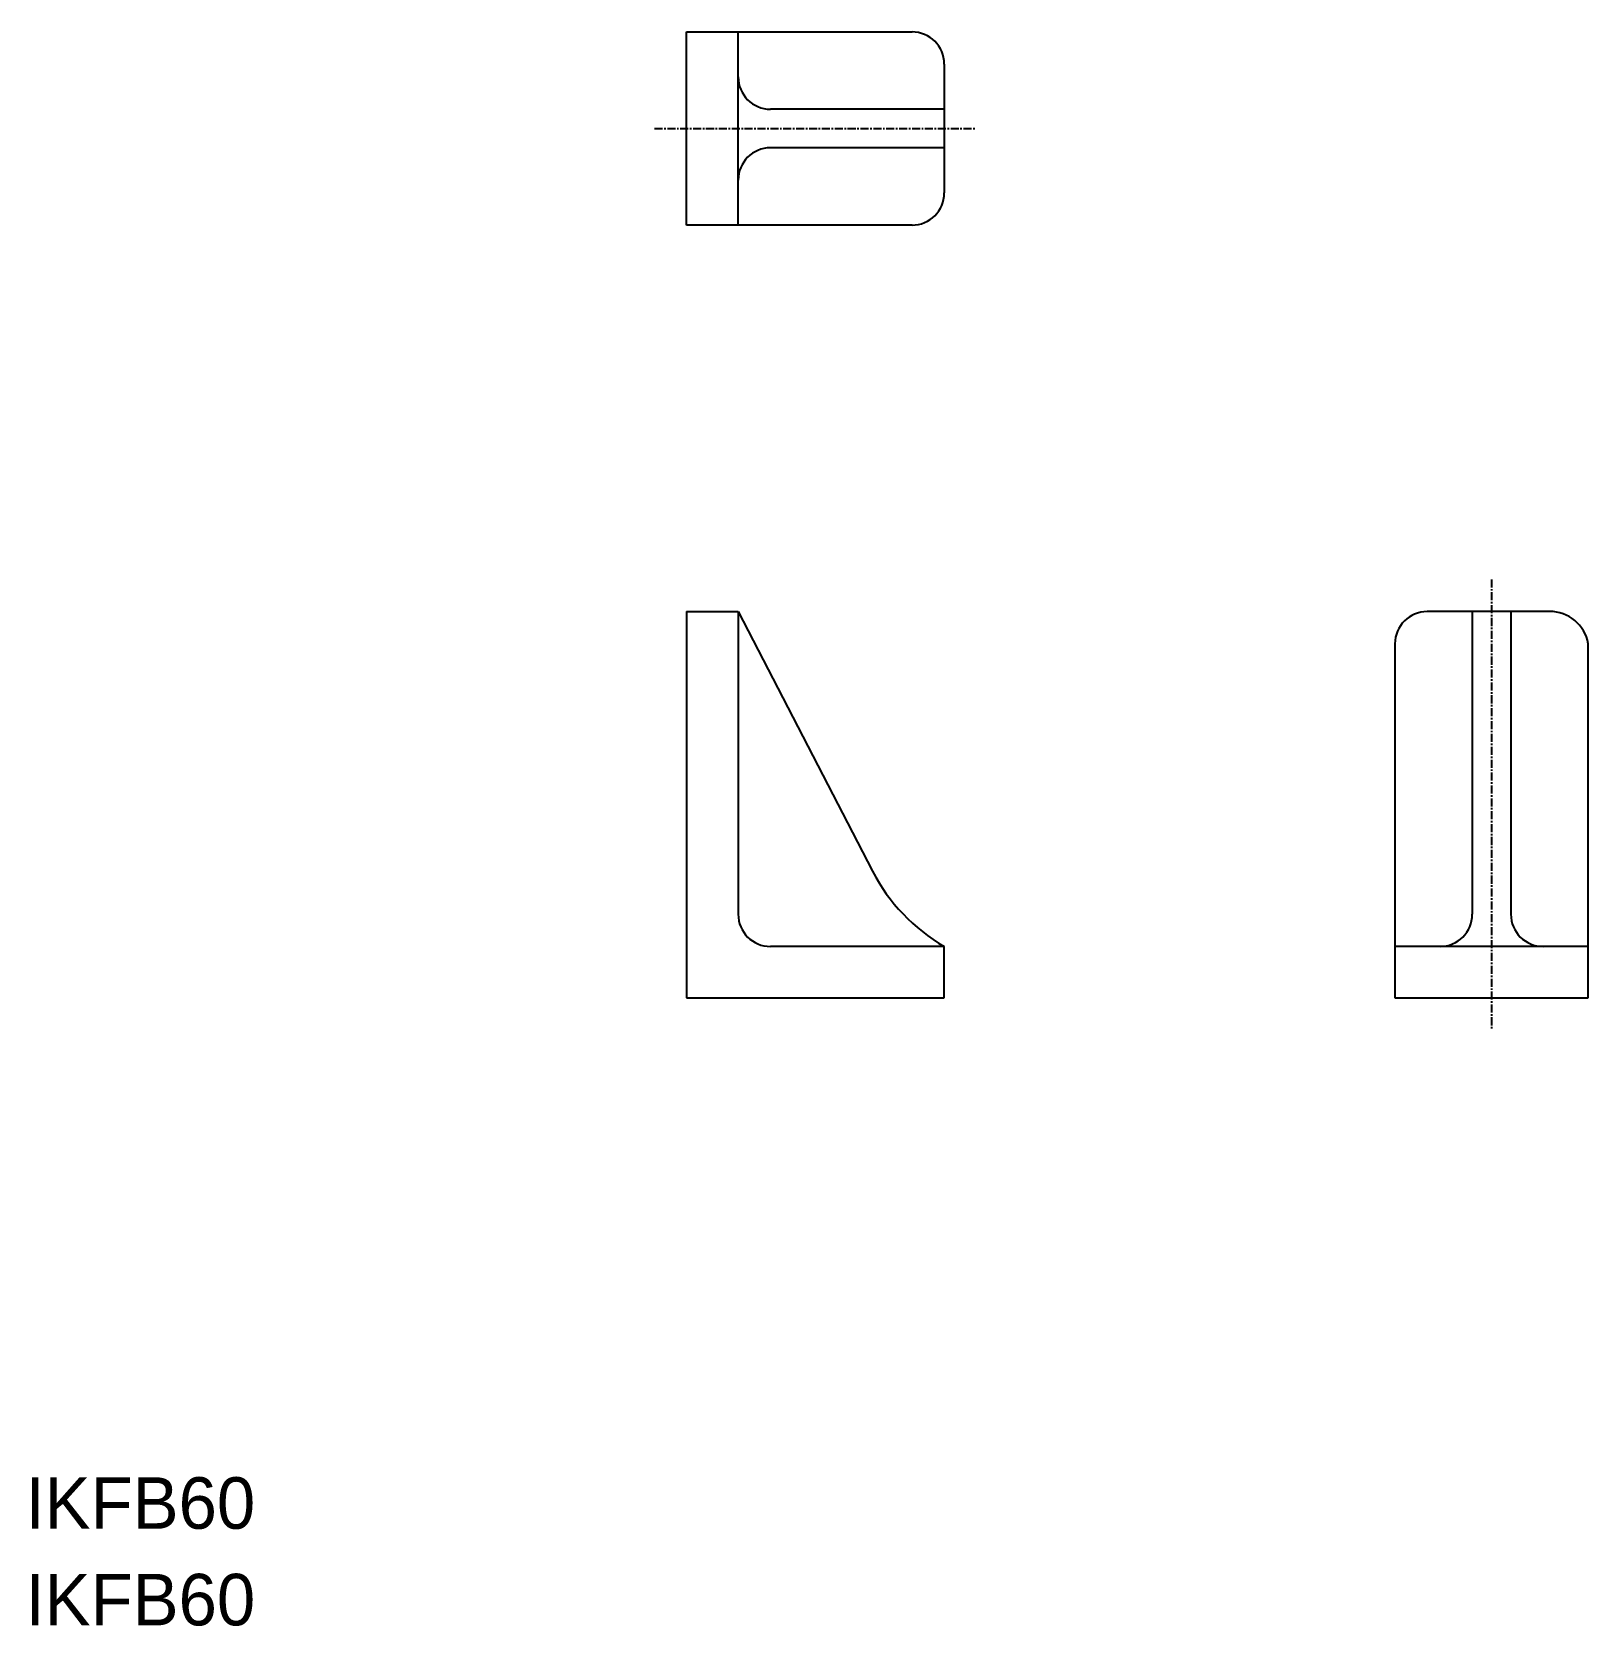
# Model space of a CAD drawing. Extents: x -2484 to -2242, y -604 to -357.
import ezdxf

# ---------------------------------------------------------------- set-up
doc = ezdxf.new("R2010")
doc.units = 0
doc.linetypes.add('CENTER', pattern=[2, 1.25, -0.25, 0.25, -0.25])
doc.layers.get('0').update_dxf_attribs({"linetype": 'CONTINUOUS'})
doc.layers.add('CENTER', color=1, linetype='CENTER')

msp = doc.modelspace()

# ---------------------------------------------------------------- linework, layer by layer
at = {"color": 7, "linetype": 'CONTINUOUS'}
for p, q in [((-2382.17, -356.86), (-2347.17, -356.86)), ((-2382.17, -386.86), (-2382.17, -356.86)), ((-2374.17, -386.86), (-2374.17, -356.86)), ((-2342.17, -361.86), (-2342.17, -381.86)), ((-2342.17, -368.86), (-2369.17, -368.86)), ((-2342.17, -374.86), (-2369.17, -374.86)), ((-2347.17, -386.86), (-2382.17, -386.86)), ((-2382.17, -446.86), (-2382.17, -506.86)), ((-2382.17, -446.86), (-2374.17, -446.86)), ((-2374.17, -446.86), (-2374.17, -493.86)), ((-2374.17, -446.86), (-2374.17, -472.61)), ((-2374.17, -446.86), (-2353.3, -487.17)), ((-2248.17, -446.86), (-2267.17, -446.86)), ((-2260.17, -446.86), (-2260.17, -493.86)), ((-2254.17, -446.86), (-2254.17, -493.86)), ((-2272.17, -451.86), (-2272.17, -506.86)), ((-2242.17, -506.86), (-2242.17, -451.86)), ((-2342.17, -498.86), (-2369.17, -498.86)), ((-2342.17, -506.86), (-2342.17, -498.86)), ((-2242.17, -498.86), (-2272.17, -498.86)), ((-2382.17, -506.86), (-2342.17, -506.86)), ((-2272.17, -506.86), (-2242.17, -506.86))]:
    msp.add_line(p, q, dxfattribs=at)
for centre, radius, start, end in [((-2347.17, -361.86), 5, 0, 90), ((-2369.17, -363.86), 5, 180, 270), ((-2369.17, -379.86), 5, 90, 180), ((-2347.17, -381.86), 5, 270, 0), ((-2267.17, -451.86), 5, 90, 180), ((-2248.04, -452.8), 5.94, 9.0812, 91.3077), ((-2327.66, -473.9), 28.87, 207.3729, 239.8237), ((-2369.17, -493.86), 5, 180, 270), ((-2265.17, -493.86), 5, 270, 0), ((-2249.17, -493.86), 5, 180, 270)]:
    msp.add_arc(centre, radius, start, end, dxfattribs=at)
at = {"layer": 'CENTER', "color": 1, "linetype": 'CENTER'}
for p, q in [((-2387.17, -371.86), (-2337.17, -371.86)), ((-2257.17, -441.86), (-2257.17, -511.86))]:
    msp.add_line(p, q, dxfattribs=at)

# ---------------------------------------------------------------- texts
at = {"color": 7, "linetype": 'CONTINUOUS'}
for p in [(-2484.85, -589.27), (-2484.85, -604.27)]:
    msp.add_text('IKFB60', height=8, dxfattribs=at).set_placement(p)

doc.saveas('drawing.dxf')
